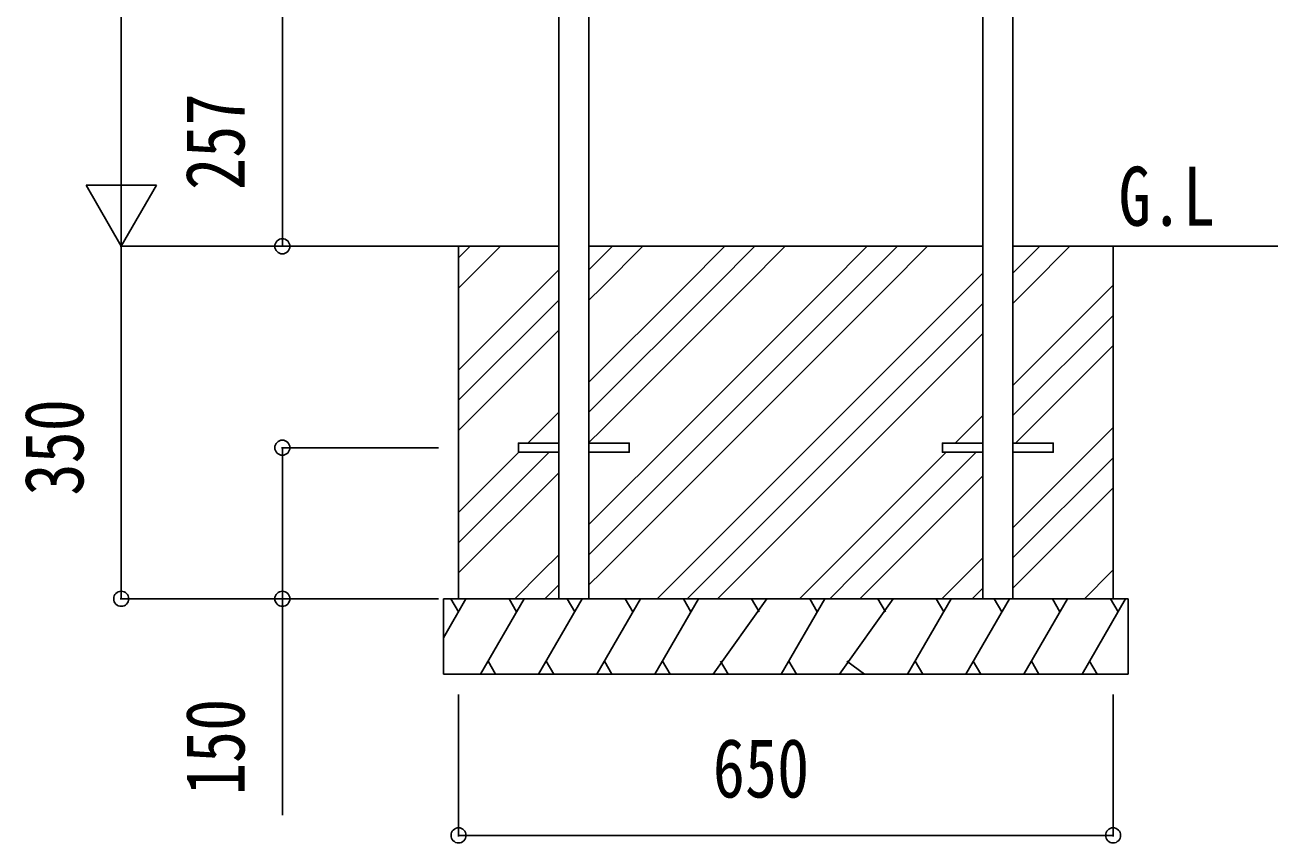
# Model space of a CAD drawing. Units: millimetres, scale not verified. Extents: x -4205 to 4205, y -2970 to 2970.
# Drawn here: x -1936 to -691, y -1324 to -511 of the extents above; entities that cross this region are included whole.
import ezdxf
from ezdxf.enums import TextEntityAlignment as Align

# ---------------------------------------------------------------- set-up
doc = ezdxf.new("R2010")
doc.units = ezdxf.units.MM
doc.header["$LTSCALE"] = 16
for name, color, linetype in [('0-1_USER1', 3, 'Continuous'), ('0-3_YKK_13', 4, 'Continuous'), ('0-4_YKK_A1', 4, 'Continuous'), ('0-5_YKK_D', 6, 'Continuous'), ('0-7_YSS_K', 3, 'Continuous')]:
    doc.layers.add(name, color=color, linetype=linetype)
doc.styles.add('ＭＳ ゴシック', font='')
doc.styles.get('ＭＳ ゴシック').set_extended_font_data('MS Gothic')

msp = doc.modelspace()

# ---------------------------------------------------------------- linework, layer by layer
at = {"layer": '0-3_YKK_13'}
for points in [[(-1405.48, -926.5), (-1445.48, -926.5), (-1445.48, -935.5), (-1405.48, -935.5)], [(-1375.48, -935.5), (-1335.48, -935.5), (-1335.48, -926.5), (-1375.48, -926.5)], [(-984.48, -926.5), (-1024.48, -926.5), (-1024.48, -935.5), (-984.48, -935.5)], [(-954.48, -935.5), (-914.48, -935.5), (-914.48, -926.5), (-954.48, -926.5)]]:
    msp.add_lwpolyline(points, dxfattribs=at)
at = {"layer": '0-4_YKK_A1'}
for p, q in [((-1405.48, 719), (-1405.48, -731)), ((-1375.48, 719), (-1375.48, -731)), ((-984.48, 719), (-984.48, -731)), ((-954.48, 719), (-954.48, -731))]:
    msp.add_line(p, q, dxfattribs=at)
for points in [[(-1405.48, -731), (-1405.48, -935.5), (-1405.48, -1081)], [(-1375.48, -731), (-1375.48, -935.5), (-1375.48, -1081)], [(-984.48, -731), (-984.48, -935.5), (-984.48, -1081)], [(-954.48, -731), (-954.48, -935.5), (-954.48, -1081)]]:
    msp.add_lwpolyline(points, dxfattribs=at)
at = {"layer": '0-5_YKK_D'}
for p, q in [((-1839.98, 649), (-1839.98, -661)), ((-1679.98, -731), (-1679.98, -474)), ((-1839.98, -731), (-1839.98, -609.76)), ((-1839.98, -731), (-1874.98, -670.38)), ((-1804.98, -670.38), (-1874.98, -670.38)), ((-1839.98, -731), (-1804.98, -670.38)), ((-1524.98, -731), (-1840.98, -731)), ((-1425.48, -731), (-1840.98, -731)), ((-1839.98, -731), (-1839.98, -1081)), ((-1425.48, -731), (-1680.98, -731)), ((-1524.98, -931), (-1680.98, -931)), ((-1524.98, -1081), (-1840.98, -1081)), ((-1524.98, -1081), (-1680.98, -1081)), ((-1504.98, -1176), (-1504.98, -1317)), ((-854.98, -1176), (-854.98, -1317)), ((-1504.98, -1316), (-854.98, -1316))]:
    msp.add_line(p, q, dxfattribs=at)
msp.add_lwpolyline([(-1679.98, -931), (-1679.98, -1081), (-1679.98, -1296.07)], dxfattribs=at)
for centre in [(-1679.98, -731), (-1679.98, -931), (-1839.98, -1081), (-1679.98, -1081), (-1504.98, -1316), (-854.98, -1316)]:
    msp.add_circle(centre, 7.5, dxfattribs=at)
at = {"layer": '0-7_YSS_K'}
for p, q in [((-1564.93, -731), (-1405.48, -731)), ((-1504.98, -742.5), (-1493.48, -731)), ((-1375.48, -731), (-984.48, -731)), ((-1375.48, -754.42), (-1352.06, -731)), ((-1375.48, -731), (-984.48, -731)), ((-954.48, -731), (-691.26, -731)), ((-954.48, -757.68), (-927.8, -731)), ((-1504.98, -883.92), (-1405.48, -784.42)), ((-954.48, -899.1), (-854.98, -799.61)), ((-1406.14, -926.5), (-1405.48, -925.84)), ((-1504.98, -995.34), (-1445.14, -935.5)), ((-1504.98, -1025.34), (-1415.14, -935.5)), ((-954.48, -1040.53), (-854.98, -941.03)), ((-1419.22, -1081), (-1405.48, -1067.26)), ((-839.98, -1081), (-1519.98, -1081)), ((-1519.98, -1119.74), (-1497.61, -1081)), ((-1519.98, -1081), (-1519.98, -1156)), ((-1505.11, -1093.99), (-1512.61, -1081)), ((-1483.18, -1156), (-1439.88, -1081)), ((-1447.38, -1093.99), (-1454.88, -1081)), ((-1425.44, -1156), (-1382.14, -1081)), ((-1389.64, -1093.99), (-1397.14, -1081)), ((-1367.71, -1156), (-1324.41, -1081)), ((-1331.91, -1093.99), (-1339.41, -1081)), ((-1309.97, -1156), (-1266.67, -1081)), ((-1274.17, -1093.99), (-1281.67, -1081)), ((-1252.24, -1156), (-1198.94, -1081)), ((-1206.44, -1093.99), (-1213.94, -1081)), ((-1184.5, -1156), (-1141.2, -1081)), ((-1148.7, -1093.99), (-1156.2, -1081)), ((-1126.77, -1156), (-1073.47, -1081)), ((-1080.97, -1093.99), (-1088.47, -1081)), ((-1059.03, -1156), (-1015.73, -1081)), ((-1030.73, -1081), (-1023.23, -1093.99)), ((-1001.3, -1156), (-958, -1081)), ((-994.95, -1081), (-984.48, -1070.53)), ((-973, -1081), (-965.5, -1093.99)), ((-943.56, -1156), (-900.26, -1081)), ((-915.26, -1081), (-907.76, -1093.99)), ((-885.83, -1156), (-842.53, -1081)), ((-857.53, -1081), (-850.03, -1093.99)), ((-839.98, -1081), (-839.98, -1156)), ((-1475.68, -1143.01), (-1468.18, -1156)), ((-1417.94, -1143.01), (-1410.44, -1156)), ((-1360.21, -1143.01), (-1352.71, -1156)), ((-1302.47, -1143.01), (-1294.97, -1156)), ((-1244.74, -1143.01), (-1237.24, -1156)), ((-1177, -1143.01), (-1169.5, -1156)), ((-1119.27, -1143.01), (-1101.77, -1156)), ((-1051.53, -1143.01), (-1044.03, -1156)), ((-993.8, -1143.01), (-986.3, -1156)), ((-936.06, -1143.01), (-928.56, -1156)), ((-878.33, -1143.01), (-870.83, -1156)), ((-1519.98, -1156), (-839.98, -1156))]:
    msp.add_line(p, q, dxfattribs=at)
for points in [[(-1504.98, -772.5), (-1503.92, -771.44), (-1463.48, -731)], [(-954.48, -731), (-854.98, -731), (-854.98, -1081), (-1504.98, -1081), (-1504.98, -731), (-1405.48, -731)], [(-1375.48, -865.84), (-1281.08, -771.44), (-1240.64, -731)], [(-1375.48, -1007.26), (-1281.08, -912.86), (-1139.66, -771.44), (-1099.22, -731)], [(-1375.48, -895.84), (-1251.08, -771.44), (-1210.64, -731)], [(-1375.48, -1037.26), (-1251.08, -912.86), (-1109.66, -771.44), (-1069.22, -731)], [(-1375.48, -784.42), (-1362.5, -771.44), (-1322.06, -731)], [(-1375.48, -925.84), (-1362.5, -912.86), (-1221.08, -771.44), (-1180.64, -731)], [(-1375.48, -1067.26), (-1362.5, -1054.28), (-1221.08, -912.86), (-1079.66, -771.44), (-1039.22, -731)], [(-954.48, -787.68), (-938.23, -771.44), (-897.8, -731)], [(-1504.98, -853.92), (-1422.5, -771.44), (-1405.48, -754.42)], [(-1307.8, -1081), (-1281.08, -1054.28), (-1139.66, -912.86), (-998.23, -771.44), (-984.48, -757.68)], [(-954.48, -869.1), (-856.81, -771.44), (-854.98, -769.61)], [(-1277.8, -1081), (-1251.08, -1054.28), (-1109.66, -912.86), (-984.48, -787.68)], [(-1504.98, -913.92), (-1503.92, -912.86), (-1405.48, -814.42)], [(-1247.8, -1081), (-1221.08, -1054.28), (-1079.66, -912.86), (-984.48, -817.68)], [(-951.88, -926.5), (-938.23, -912.86), (-854.98, -829.61)], [(-1436.14, -926.5), (-1422.5, -912.86), (-1405.48, -895.84)], [(-1011.88, -926.5), (-998.23, -912.86), (-984.48, -899.11)], [(-954.48, -1010.53), (-856.81, -912.86), (-854.98, -911.03)], [(-1166.38, -1081), (-1139.66, -1054.28), (-1020.88, -935.5)], [(-1136.38, -1081), (-1109.66, -1054.28), (-990.88, -935.5)], [(-1504.98, -1055.34), (-1503.92, -1054.28), (-1405.48, -955.84)], [(-1106.38, -1081), (-1079.66, -1054.28), (-984.48, -959.11)], [(-954.48, -1070.53), (-938.23, -1054.28), (-854.98, -971.03)], [(-1449.22, -1081), (-1422.5, -1054.28), (-1405.48, -1037.26)], [(-1024.95, -1081), (-998.23, -1054.28), (-984.48, -1040.53)], [(-883.53, -1081), (-856.81, -1054.28), (-854.98, -1052.45)]]:
    msp.add_lwpolyline(points, dxfattribs=at)

# ---------------------------------------------------------------- texts
at = {"layer": '0-1_USER1', "style": 'ＭＳ ゴシック', "width": 0.8}
msp.add_text('G.L', height=58.65, dxfattribs=at).set_placement((-849.55, -728.21), align=Align.BOTTOM_LEFT)
at = {"layer": '0-5_YKK_D', "style": 'ＭＳ ゴシック', "width": 0.8}
for s, p in [('257', (-1699.98, -675.03)), ('350', (-1859.98, -978.53)), ('150', (-1699.98, -1276.07))]:
    msp.add_text(s, height=58.65, rotation=90, dxfattribs=at).set_placement(p, align=Align.BOTTOM_LEFT)
msp.add_text('650', height=58.65, dxfattribs=at).set_placement((-1252.51, -1296), align=Align.BOTTOM_LEFT)

doc.saveas('drawing.dxf')
